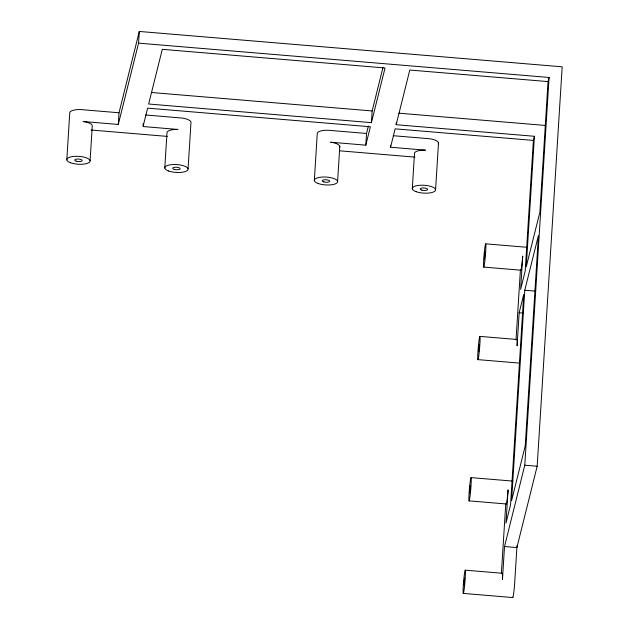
<?xml version="1.0" encoding="UTF-8"?>
<svg xmlns="http://www.w3.org/2000/svg" width="629" height="629" viewBox="0 0 629 629"><rect width="100%" height="100%" fill="white"/><g stroke="black" fill="none" stroke-linecap="round" stroke-linejoin="round"><path stroke-width="0.94" d="M66.816 159.868L69.74 113.11A11.676 3.939 3.6 0 1 83.783 109.816L119.023 112.772L139.3 31.45L562.184 66.816L537.166 466.246L516.889 547.568L504.513 546.53L502.445 579.553A11.676 0.676 -85.2 0 0 502.398 573.263L465.271 570.157A11.676 0.676 -85.2 0 0 463.219 587.124A11.676 0.676 -85.2 0 0 464.32 588.068A11.676 0.676 -85.2 0 0 465.271 570.157M90.096 160.733L92.29 125.666A11.676 3.939 3.6 0 0 83.052 121.507L118.291 124.456L138.569 43.142L139.3 31.45M118.291 124.456L119.023 112.772M143.105 125.556L143.223 123.606M164.782 168.061L166.984 132.994A11.676 3.939 3.6 0 1 177.991 129.456L143.042 126.531L147.626 108.141L370.387 126.775L365.803 145.157L330.563 142.201A11.676 3.939 3.6 0 1 339.566 147.375M188.063 168.926L190.996 122.175A11.676 3.939 3.6 0 0 178.722 117.772L145.716 115.005M314.319 180.562L317.252 133.812A11.676 3.939 3.6 0 1 331.294 130.518L366.534 133.466L368.366 126.115M337.6 181.427L339.802 146.36M365.803 145.157L366.534 133.466M371.409 122.647L385.042 67.963L162.29 49.337L148.656 104.013L371.409 122.647L372.148 110.956L382.959 67.594M412.294 188.763L414.487 153.696A11.676 3.939 3.6 0 1 425.495 150.158L390.546 147.233L390.672 145.283M138.569 43.142L549.078 77.469L548.048 81.597L539.871 212.185L526.237 266.861L534.414 136.281L396.16 124.715L396.286 122.765M435.575 189.628L438.499 142.869M501.376 573.727L505.771 503.538M516.024 339.943L520.419 269.755M506.062 503.436A11.676 0.676 -85.2 0 0 508.067 489.865L505.983 523.155L510.559 504.772L523.745 294.372L519.161 312.755L517.093 345.769A11.676 0.676 -85.2 0 0 516.841 339.739M534.414 136.281L533.384 140.409L525.207 270.989L520.623 289.371L522.707 256.082A11.676 0.676 -85.2 0 1 520.702 269.652M524.775 290.236L511.589 500.645L525.223 445.961L538.408 235.561L524.775 290.236L535.24 291.117M517.014 545.618L514.821 580.583A11.676 0.676 -85.2 0 1 513.665 593.438A11.676 0.676 -85.2 0 1 512.635 597.015M504.513 546.53L524.79 465.216L549.078 77.469M390.546 147.233L395.138 128.843L533.384 140.409M396.16 124.715L409.794 70.039L548.048 81.597M151.345 92.487L372.148 110.956M398.849 113.189L545.571 125.462M393.227 135.707L426.234 138.466A11.676 3.939 3.6 0 1 438.271 143.884M339.558 150.803L414.92 157.116M91.071 130.022L167.408 136.414M485.714 243.84A11.676 0.676 -85.2 0 1 484.762 261.743A11.676 0.676 -85.2 0 1 483.662 260.799A11.676 0.676 -85.2 0 1 485.714 243.84L526.481 247.244M483.709 267.089L520.836 270.195M519.161 312.755L522.966 313.077M479.911 336.381A11.676 0.676 -85.2 0 1 478.96 354.292A11.676 0.676 -85.2 0 1 477.859 353.349A11.676 0.676 -85.2 0 1 479.911 336.381L517.038 339.487M477.914 359.631L519.648 363.122M524.79 465.216L537.166 466.246M471.066 477.615A11.676 0.676 -85.2 0 1 470.115 495.526A11.676 0.676 -85.2 0 1 469.014 494.583A11.676 0.676 -85.2 0 1 471.066 477.615L512.8 481.106M469.069 500.865L506.188 503.971M463.266 593.406L512.769 597.55M463.911 583.885L463.974 585.489L464.611 578.13L463.911 583.885M469.714 491.343L469.777 492.947L470.358 485.533L469.714 491.343M478.559 350.109L478.622 351.713L479.204 344.299L478.559 350.109M484.354 257.568L484.416 259.172L485.053 251.804L484.354 257.568M421.807 190.115A3.735 1.258 3.6 0 0 427.649 189.51A3.735 1.258 3.6 0 0 422.342 187.969A3.735 1.258 3.6 0 0 421.807 190.115M318.18 183.503A11.676 3.939 3.6 0 0 337.372 182.441A11.676 3.939 3.6 0 0 322.339 177.048A11.676 3.939 3.6 0 0 318.18 183.503M416.146 191.696A11.676 3.939 3.6 0 0 435.339 190.642A11.676 3.939 3.6 0 0 420.314 185.248A11.676 3.939 3.6 0 0 416.146 191.696M323.841 181.915A3.735 1.258 3.6 0 0 329.675 181.309A3.735 1.258 3.6 0 0 324.375 179.768A3.735 1.258 3.6 0 0 323.841 181.915M174.304 169.413A3.735 1.258 3.6 0 0 180.138 168.808A3.735 1.258 3.6 0 0 174.838 167.267A3.735 1.258 3.6 0 0 174.304 169.413M168.643 171.002A11.676 3.939 3.6 0 0 187.835 169.94A11.676 3.939 3.6 0 0 172.802 164.546A11.676 3.939 3.6 0 0 168.643 171.002M70.668 162.801A11.676 3.939 3.6 0 0 89.861 161.739A11.676 3.939 3.6 0 0 74.835 156.346A11.676 3.939 3.6 0 0 70.668 162.801M76.329 161.213A3.735 1.258 3.6 0 0 82.171 160.607A3.735 1.258 3.6 0 0 76.864 159.066A3.735 1.258 3.6 0 0 76.329 161.213"/></g></svg>
